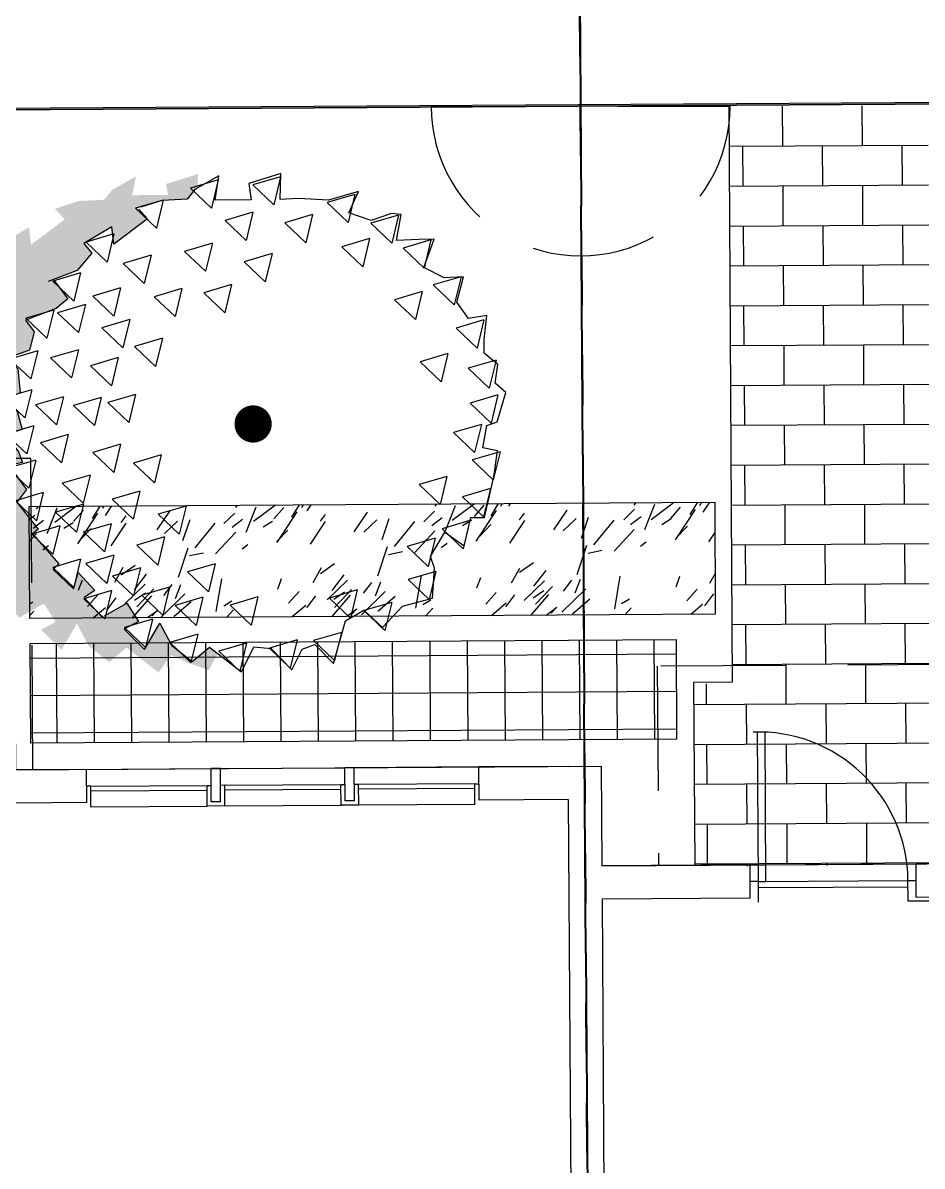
# Model space of a CAD drawing. Header units: feet. Extents: x 919634 to 928945, y 707022 to 708026.
# Drawn here: x 920750.69 to 920768.74, y 707237.32 to 707260.27 of the extents above; entities that cross this region are included whole.
import ezdxf

# ---------------------------------------------------------------- set-up
doc = ezdxf.new("R2010")
doc.units = ezdxf.units.FT
doc.header["$LTSCALE"] = 20
doc.header["$MEASUREMENT"] = 0
for name, pattern in [('HIDDEN2', [0.1875, 0.125, -0.0625]), ('Site Plan$0$HIDDEN2', [0.1875, 0.125, -0.0625]), ('Site Plan$0$PHANTOM2', [1.25, 0.625, -0.125, 0.125, -0.125, 0.125, -0.125])]:
    doc.linetypes.add(name, pattern=pattern)
for name, color, linetype in [('-u-site-utility clear zone', 252, 'HIDDEN2'), ('-u-site-xref', 7, 'Continuous'), ('LP-ANNO-LABL-SHRB', 2, 'Continuous'), ('Site Plan$0$-u-site-bldg_interior', 252, 'Continuous'), ('Site Plan$0$SP-BLDG-ROOF ABOVE', 4, 'Site Plan$0$HIDDEN2'), ('Site Plan$0$SP-LOT PAVERS', 254, 'Continuous'), ('x-Villa4-LP Block$0$L-002', 253, 'Continuous'), ('x-Villa4-LP Block$0$LK-TREE-013M', 253, 'Continuous'), ('x-Villa4-LP Block$0$LK-TREE-050M', 253, 'Continuous'), ('x-Villa4-LP Block$0$LK-TREE-TRNK', 253, 'Continuous'), ('x-Villa4-LP Block$0$LP-PATT-SHAR', 253, 'Continuous'), ('x-Villa4-LP Block$0$LP-SHAR-BRDR-CONT', 253, 'Continuous'), ('x-Villa4-LP Block$0$LP-TREE', 253, 'Continuous')]:
    doc.layers.add(name, color=color, linetype=linetype)
for name, color, linetype, lineweight in [('Site Plan$0$SP-LOT LINES', 252, 'Site Plan$0$PHANTOM2', 40), ('Site Plan$0$SP-SIDEWALK', 2, 'Continuous', 25), ('SP-BUILDING-FOOTPRINT', 1, 'Continuous', 25)]:
    doc.layers.add(name, color=color, linetype=linetype, lineweight=lineweight)
doc.layers.add('x-Villa4-LP Block$0$-u-site-no_plot', color=253, linetype='Continuous', plot=False)
doc.layers.add('x-Villa4-LP Block$0$LK-TREE-SHAD', color=253, linetype='Continuous', plot=False)
doc.layers.get('-u-site-xref').off()

# ---------------------------------------------------------------- blocks, each defined once
blk = doc.blocks.new('Site Plan$0$DR1H902')
for p, q in [((-0.5, 0), (-0.5, 1)), ((-0.5, 1.000000000000057), (-0.4500000000000455, 1.000000000000057)), ((-0.4500000000000455, 0), (-0.4500000000000455, 1)), ((-0.5, -5.684341886080801e-14), (-0.4500000000000455, -5.684341886080801e-14))]:
    blk.add_line(p, q)
blk.add_arc((-0.5, 0), 1, 0, 91.70698490235472)
blk = doc.blocks.new('Site Plan$0$A$C4e4189c5')
at = {"layer": 'Site Plan$0$-u-site-bldg_interior'}
for p, q in [((-38.00000000004002, 4), (-40.00000000004002, 4)), ((-2.00000000005457, 5.5), (-38.00000000005457, 5.5)), ((-2.000000000040018, 4), (-38.00000000004002, 4)), ((-2.000000000040018, 4), (-4.001776687800884e-11, 4))]:
    blk.add_line(p, q, dxfattribs=at)
at = {"layer": 'Site Plan$0$-u-site-bldg_interior', "xscale": 35.99999999999999, "yscale": 35.99999999999999, "zscale": 95.99999999999997, "rotation": 179.9999999999935}
blk.add_blockref('Site Plan$0$DR1H902', (-20.00000000004002, 4), dxfattribs=at)
blk = doc.blocks.new('Site Plan')
at = {"layer": 'Site Plan$0$SP-LOT PAVERS', "extrusion": (-1.166558753920481e-06, 0.0001861004996483795, 0.9999999826826216)}
h = blk.add_hatch(dxfattribs=at)
h.set_pattern_fill('AR-B816', color=256, scale=0.09999999999999996, angle=-179.6408498673952)
h.set_pattern_definition([(180.3591501326048, (920821.9320309443, 707258.9650019497), (0.005014649018726041, -0.7999842831551253), []), (270.3591501326048, (920821.9320309443, 707258.9650019497), (0.8049989321738504, -0.7949696341363992), [0.8, -0.8])])
h.paths.add_polyline_path([(920764.17689377, 707243.3526805028), (920768.9556824206, 707243.3826360262), (920780.2988527354, 707243.4537399452), (920780.2758688666, 707247.12030849), (920768.9326987761, 707247.049204572), (920768.8600907518, 707258.6323239729), (920764.8601693359, 707258.6072507281), (920764.9327774884, 707247.0241313279), (920764.1539101256, 707247.0192490489)])
at = {"layer": 'Site Plan$0$-u-site-bldg_interior', "extrusion": (-1.166558753920481e-06, 0.0001861004996483794, 0.9999999826826215)}
for p, q in [((920761.635885327, 707245.348852694, 0.03617594014498236), (920762.3025394114, 707245.3530315714, 0.03617594014497964)), ((920762.3025394114, 707245.3530315714, 0.03617594014497964), (920762.3150760774, 707243.3530638432, 0.03654814976968819)), ((920751.968754169, 707245.2882549174, 0.0361759401450219), (920749.8753379951, 707245.2751324499, 0.03617594014981851)), ((920751.968754169, 707245.2882549174, 0.0361759401450219), (920754.468705054, 707245.3039256954, 0.03617594014501167)), ((920751.972933043, 707244.6216013597, 0.03630000958225529), (920751.968754169, 707245.2882549174, 0.0361759401450219)), ((920754.6562013703, 707245.3051010036, 0.03617594014501091), (920754.468705054, 707245.3039256954, 0.03617594014501167)), ((920754.4728839279, 707244.6372721666, 0.03630000957685038), (920754.468705054, 707245.3039256954, 0.03617594014501167)), ((920754.6562013703, 707245.3051010036, 0.03617594014501091), (920757.1561522553, 707245.3207717815, 0.03617594014502235)), ((920754.6603802445, 707244.6384474459, 0.0363000095822443), (920754.6562013703, 707245.3051010036, 0.03617594014501091)), ((920757.3436485715, 707245.3219470899, 0.03617594014499992), (920757.1561522553, 707245.3207717815, 0.03617594014502235)), ((920757.160331129, 707244.6541182528, 0.03630000957683939), (920757.1561522553, 707245.3207717815, 0.03617594014502235)), ((920759.8435994564, 707245.3376178677, 0.03617594014501136), (920757.3436485715, 707245.3219470899, 0.03617594014499992)), ((920757.3478274454, 707244.655293561, 0.03630000957686029), (920757.3436485715, 707245.3219470899, 0.03617594014499992)), ((920761.635885327, 707245.348852694, 0.03617594014498236), (920759.8435994564, 707245.3376178677, 0.03617594014501136)), ((920759.8477783304, 707244.6709643101, 0.03630000958222308), (920759.8435994564, 707245.3376178677, 0.03617594014501136)), ((920752.0541976456, 707244.9518860345, 0.03623863823813379), (920751.9708659499, 707244.9513636751, 0.0362386382381558)), ((920752.0541976456, 707244.9518860345, 0.03623863823813379), (920754.3874851384, 707244.9665120934, 0.03623863823818925)), ((920752.0567870984, 707244.5387920241, 0.03631551826191724), (920752.0541976456, 707244.9518860345, 0.03623863823813379)), ((920754.3874851384, 707244.9665120934, 0.03623863823818925), (920754.4708168347, 707244.9670344531, 0.03623863823812391)), ((920754.3900745909, 707244.5534180836, 0.0363155182619077), (920754.3874851384, 707244.9665120934, 0.03623863823818925)), ((920754.741644847, 707244.9687321207, 0.0362386382381228), (920754.6583131508, 707244.9682097614, 0.03623863823812314)), ((920754.741644847, 707244.9687321207, 0.0362386382381228), (920757.0749323393, 707244.9833581799, 0.03623863823813493)), ((920754.7442342994, 707244.5556381105, 0.03631551826190625), (920754.741644847, 707244.9687321207, 0.0362386382381228)), ((920757.0749323393, 707244.9833581799, 0.03623863823813493), (920757.1582640356, 707244.9838805393, 0.03623863823811292)), ((920757.0775217921, 707244.5702641698, 0.03631551826189671), (920757.0749323393, 707244.9833581799, 0.03623863823813493)), ((920757.4290920482, 707244.985578207, 0.03623863823811181), (920757.345760352, 707244.9850558477, 0.03623863823811215)), ((920759.7623795407, 707245.0002042663, 0.03623863823810227), (920757.4290920482, 707244.985578207, 0.03623863823811181)), ((920757.4316815009, 707244.5724841964, 0.03631551826196026), (920757.4290920482, 707244.985578207, 0.03623863823811181)), ((920759.7629598526, 707244.9076274361, 0.03625586750971709), (920757.42967236, 707244.8930013768, 0.03625586750972663)), ((920759.7623795407, 707245.0002042663, 0.03623863823810227), (920759.8457112372, 707245.0007266256, 0.03623863823810193)), ((920759.7649689933, 707244.5871102561, 0.03631551826188572), (920759.7623795407, 707245.0002042663, 0.03623863823810227)), ((920752.0547779571, 707244.8593092043, 0.03625586750974861), (920754.38806545, 707244.8739352636, 0.03625586750973907)), ((920754.7422251587, 707244.8761552905, 0.03625586750973762), (920757.0755126511, 707244.8907813499, 0.03625586750972808)), ((920761.640064201, 707244.6821991091, 0.03630000958728545), (920759.8477783304, 707244.6709643101, 0.03630000958222308)), ((920761.640064201, 707244.6821991091, 0.03630000958728545), (920761.8808717054, 707206.2663057486, 0.04344950757602525)), ((920751.972933043, 707244.6216013597, 0.03630000958225529), (920750.546170884, 707244.6126578219, 0.03630000957723475)), ((920752.0567870984, 707244.5387920241, 0.03631551826191724), (920754.3900745909, 707244.5534180836, 0.0363155182619077)), ((920754.7442342994, 707244.5556381105, 0.03631551826190625), (920754.3900745909, 707244.5534180836, 0.0363155182619077)), ((920754.6603802443, 707244.6384474748, 0.03630000957687128), (920754.4728839279, 707244.6372721666, 0.03630000957685038)), ((920754.7442342994, 707244.5556381105, 0.03631551826190625), (920757.0775217921, 707244.5702641698, 0.03631551826189671)), ((920757.4316815009, 707244.5724841964, 0.03631551826196026), (920757.0775217921, 707244.5702641698, 0.03631551826189671)), ((920757.3478274454, 707244.655293561, 0.03630000957686029), (920757.160331129, 707244.6541182528, 0.03630000957683939)), ((920759.7649689933, 707244.5871102561, 0.03631551826188572), (920757.4316815009, 707244.5724841964, 0.03631551826196026)), ((920765.2890883732, 707243.3717062443, 0.03654814976961104), (920762.3128356711, 707243.3530497996, 0.03654814976964487)), ((920765.2890883732, 707243.3717062443, 0.03654814976961104), (920768.6223562199, 707243.3926006147, 0.03654814976961906)), ((920765.2932672474, 707242.7050526865, 0.03667221920684442), (920765.2890883732, 707243.3717062443, 0.03654814976961104)), ((920770.8319105398, 707243.4064510608, 0.03654814976961003), (920768.6223562199, 707243.3926006147, 0.03654814976961906)), ((920768.626535094, 707242.7259470571, 0.03667221920683079), (920768.6223562199, 707243.3926006147, 0.03654814976961906)), ((920765.4578412025, 707243.0394241839, 0.03661018448823788), (920768.4577822644, 707243.0582291173, 0.03661018448822561)), ((920768.4577822644, 707243.0582291173, 0.03661018448822561), (920768.624445657, 707243.0592738359, 0.03661018448822493)), ((920768.4603940608, 707242.6415706436, 0.03668772788651543), (920768.4577822644, 707243.0582291173, 0.03661018448822561)), ((920765.4578412025, 707243.0394241839, 0.03661018448823788), (920765.2911778103, 707243.0383794652, 0.03661018448826023)), ((920765.460452999, 707242.6227657102, 0.0366877278865277), (920765.4578412025, 707243.0394241839, 0.03661018448823788)), ((920765.4586247416, 707242.9144266418, 0.03663344750772049), (920768.4585658032, 707242.9332315753, 0.03663344750770822)), ((920765.2932672474, 707242.7050526865, 0.03667221920684442), (920762.3170149908, 707242.6863962448, 0.03667221920685659)), ((920762.3170149908, 707242.6863962448, 0.03667221920685659), (920762.5578225038, 707204.2705014291, 0.04382171746641358)), ((920770.9199434692, 707242.6569881676, 0.03668772788650537), (920768.4603940608, 707242.6415706436, 0.03668772788651543)), ((920768.626535094, 707242.7259470571, 0.03667221920683079), (920770.836089414, 707242.7397975032, 0.03667221920682175))]:
    blk.add_line(p, q, dxfattribs=at)
at = {"layer": 'Site Plan$0$SP-BLDG-ROOF ABOVE', "extrusion": (-1.166558753920481e-06, 0.0001861004996483794, 0.9999999826826215)}
for p, q in [((920781.0001393532, 707247.470225743, 0.03580374109424091), (920763.4254621111, 707247.3600600333, 0.03580374109426945)), ((920763.4254618364, 707247.3600600319, 0.03580374109422613), (920763.4505350875, 707243.3601813937, 0.03654814976964022))]:
    blk.add_line(p, q, dxfattribs=at)
at = {"layer": 'Site Plan$0$SP-BLDG-ROOF ABOVE', "extrusion": (-1.166558753920481e-06, 0.0001861004996483794, 0.9999999826826215), "elevation": 130.5807661883811}
blk.add_lwpolyline([(920750.8912032411, 707245.2694487786), (920750.8520265002, 707251.5193445008), (920742.841803351, 707251.4691333588)], dxfattribs=at)
at = {"layer": 'Site Plan$0$SP-LOT LINES', "ltscale": 0.4, "extrusion": (-1.166558753920481e-06, 0.0001861004996483794, 0.9999999826826215)}
for p, q in [((920761.7419870083, 707281.6002098349, 0.02942966812516486), (920762.3061350125, 707191.601978031, 0.04617904243319193)), ((920762.3061324647, 707191.60197795, 0.04617904244530288), (920761.7419870145, 707281.6002087946, 0.02942966831876665))]:
    blk.add_line(p, q, dxfattribs=at)
at = {"layer": 'Site Plan$0$SP-SIDEWALK'}
blk.add_line((920602.2352008489, 707257.5999351576), (920957.5727261403, 707259.8273450934), dxfattribs=at)
at = {"layer": 'Site Plan$0$SP-SIDEWALK', "extrusion": (-1.166558753920481e-06, 0.0001861004996483794, 0.9999999826826215)}
blk.add_line((920823.2216175135, 707258.9851393906, 0.03371006370971501), (920743.2198576869, 707258.483653614, 0.03371006371004219), dxfattribs=at)
at = {"layer": 'Site Plan$0$SP-SIDEWALK', "extrusion": (-1.166558753920481e-06, 0.0001861004996483794, 0.9999999826826215), "elevation": 130.5807661883811}
blk.add_lwpolyline([(920764.8601693364, 707258.6072507283), (920764.9327773605, 707247.0241313273), (920764.1539101258, 707247.0192490491), (920764.1768936662, 707243.3526971252)], dxfattribs=at)
at = {"layer": 'Site Plan$0$-u-site-bldg_interior', "extrusion": (-1.166558753920481e-06, 0.0001861004996483796, 0.9999999826826215), "xscale": 0.08333333333333325, "yscale": 0.08333333333333325, "zscale": 0.08333333333333325, "rotation": 180.3591501326048}
blk.add_blockref('Site Plan$0$A$C4e4189c5', (920765.2890877897, 707243.3596522188, 130.5807661883813), dxfattribs=at)
blk = doc.blocks.new('x-Villa4-LP Block$0$TREE-EVGR-001')
at = {"layer": 'x-Villa4-LP Block$0$LK-TREE-SHAD'}
blk.add_hatch(color=256, dxfattribs=at).paths.add_polyline_path([(0.1089706438699523, -0.4757895270687129), (0.1079324849648344, -0.5039278319806328), (0.1722425849569049, -0.4844509835266706), (0.1683450062939187, -0.4621619195394686), (0.2404502679496829, -0.4621619195394686), (0.2326551019482395, -0.5000324628521611), (0.2813748786129224, -0.4727648733296661), (0.29696520194031, -0.4532880220641289), (0.3476337679364576, -0.4513403360940913), (0.396264019304823, -0.4358758569983934), (0.3768656295975177, -0.4143343223446152), (0.4450733125903241, -0.3636945124281112), (0.4489708955910316, -0.3987528430191389), (0.5054858295816587, -0.3656421955865525), (0.4898955019165214, -0.3461653471325974), (0.5191273679153312, -0.3111070165415697), (0.5672549638759108, -0.2934702439136743), (0.5386152742434547, -0.2546241515265422), (0.5620007679100354, -0.2351473002610049), (0.624362074232863, -0.2117750798669817), (0.6068229572362327, -0.1884028594729728), (0.6165669125691693, -0.1513968457234967), (0.6613891018953666, -0.1358153635864312), (0.6399524018980287, -0.1143908291624314), (0.6360548188972928, -0.06569870240437581), (0.6652866848961025, -0.0540125922073571), (0.6419011912295218, -0.02869268865489971), (0.6321572402343065, 0.008313327906165568), (0.6652866848961025, 0.01805175213314669), (0.6399524018980287, 0.05311008272417439), (0.6321572402343065, 0.07453461714816001), (0.6594403125638735, 0.08037767224666226), (0.624362074232863, 0.1290697990047249), (0.6341060295657996, 0.1427035923601849), (0.6438499848987362, 0.1543897025571965), (0.600976584904032, 0.2089248844137614), (0.6126693295684618, 0.2186633086407426), (0.5600519742407926, 0.2790415455958168), (0.5717447189052223, 0.2907276557928284), (0.5308201125797325, 0.329681355512335), (0.5210761572468243, 0.2965707108913307), (0.4879467125850283, 0.3335767246408068), (0.5093834125823946, 0.3472105208078489), (0.4734964548200651, 0.3870622876876126), (0.4236366125929578, 0.3588966310048534), (0.4002511232641268, 0.3959026447543295), (0.4294829849251585, 0.4114841268913949), (0.3885583742619474, 0.4523855097693499), (0.3573777232693942, 0.3997980166943904), (0.3339922296028135, 0.4445947715123992), (0.2930676232773237, 0.4777054161333965), (0.2579893849463133, 0.448490140640871), (0.1936792849542428, 0.4991299505573892), (0.1683450062939187, 0.4644221308886216), (0.1332667679629083, 0.4805573219530999), (0.09234215729966877, 0.4952345814289103), (0.07460491585158024, 0.4613917906249796), (0.0909893849463117, 0.448490140640871), (0.1260676232773221, 0.4777054161333965), (0.1669922296028119, 0.4445947715123992), (0.1903777232693926, 0.3997980166943904), (0.2215583742619458, 0.4523855097693499), (0.2624829849251853, 0.4114841268913949), (0.2332511232641252, 0.3959026447543295), (0.2566366125929562, 0.3588966310048534), (0.3064964548200635, 0.3870622876876126), (0.342383412582393, 0.3472105208078489), (0.3209467125850267, 0.3335767246408068), (0.3540761572468227, 0.2965707108913307), (0.3638201125797593, 0.329681355512335), (0.4047447189052207, 0.2907276557928284), (0.3930519742408194, 0.2790415455958168), (0.4456693295684602, 0.2186633086407426), (0.4339765849040305, 0.2089248844137614), (0.4768499848987346, 0.1543897025571965), (0.4671060295657981, 0.1427035923601849), (0.4573620742328615, 0.1290697990047249), (0.4924403125638719, 0.08037767224666226), (0.4651572402343049, 0.07453461714816001), (0.4729524018980271, 0.05311008272417439), (0.498286684896101, 0.01805175213314669), (0.4651572402343049, 0.008313327906165568), (0.4749011912295202, -0.02869268865489971), (0.498286684896101, -0.0540125922073571), (0.4690548188972912, -0.06569870240437581), (0.4729524018980271, -0.1143908291624314), (0.494389101895365, -0.1358153635864312), (0.4495669125691677, -0.1513968457234967), (0.4398229572362311, -0.1884028594729728), (0.4573620742328615, -0.2117750798669817), (0.3950007679100338, -0.2351473002610049), (0.3716152742434531, -0.2546241515265422), (0.4002549638759092, -0.2934702439136743), (0.3521273679153296, -0.3111070165415697), (0.3228955019165198, -0.3461653471325974), (0.3384858295816571, -0.3656421955865525), (0.2819708955910301, -0.3987528430191389), (0.2780733125903225, -0.3636945124281112), (0.2098656295975161, -0.4143343223446152), (0.2292640193048214, -0.4358758569983934), (0.1806337679364844, -0.4513403360940913), (0.1299652019403084, -0.4532880220641289), (0.1143748786128924, -0.4727648733296661)])
at = {"layer": 'x-Villa4-LP Block$0$LK-TREE-013M'}
for p, q in [((-0.08579755074086393, 0.4354452148689205), (-0.07176636530692804, 0.4920659143797508)), ((-0.02974699386746238, 0.4516042015933337), (-0.07176636530692804, 0.4920659143797508)), ((0.01608767338453276, 0.4409001615718182), (0.03011885881846865, 0.4975208610826485)), ((0.07213823025793431, 0.4570591482962385), (0.03011885881846865, 0.4975208610826485)), ((-0.1749471218505789, 0.4208986820327283), (-0.160915936416643, 0.4775193815435586)), ((-0.1188965649771774, 0.4370576687571415), (-0.160915936416643, 0.4775193815435586)), ((0.1143341395054449, 0.4227169976003609), (0.1283653249393808, 0.4793376971111911)), ((0.1703846963788465, 0.4388759843247811), (0.1283653249393808, 0.4793376971111911)), ((-0.08579755074086393, 0.4354452148689205), (-0.02974699386746238, 0.4516042015933337)), ((0.01608767338453276, 0.4409001615718182), (0.07213823025793431, 0.4570591482962385)), ((0.1143341395054449, 0.4227169976003609), (0.1703846963788465, 0.4388759843247811)), ((0.205303089617388, 0.3918056246554613), (0.2193342750513523, 0.4484263241662916)), ((0.2613536464907895, 0.4079646113798816), (0.2193342750513523, 0.4484263241662916)), ((-0.2768323459759756, 0.3608942434154443), (-0.2628011605420113, 0.4175149429262746)), ((-0.2207817891025741, 0.3770532301398575), (-0.2628011605420113, 0.4175149429262746)), ((-0.1749471218505789, 0.4208986820327283), (-0.1188965649771774, 0.4370576687571415)), ((-0.207695943890883, 0.3354378171734425), (-0.1936647584569471, 0.3920585166842798)), ((-0.1516453870174814, 0.3515968038978627), (-0.1936647584569471, 0.3920585166842798)), ((-0.007564253644574137, 0.3481660261468846), (0.006466931789361752, 0.4047867256577149)), ((0.04848630322882741, 0.3643250128713049), (0.006466931789361752, 0.4047867256577149)), ((0.1034178654920197, 0.3481660261468846), (0.1174490509259556, 0.4047867256577149)), ((0.1594684223653928, 0.3643250128713049), (0.1174490509259556, 0.4047867256577149)), ((0.205303089617388, 0.3918056246554613), (0.2613536464907895, 0.4079646113798816)), ((-0.2768323459759756, 0.3608942434154443), (-0.2207817891025741, 0.3770532301398575)), ((0.1701956033239185, 0.3271660389251565), (0.1842267887578544, 0.3837867384359868)), ((0.22624616019732, 0.3433250256495768), (0.1842267887578544, 0.3837867384359868)), ((0.2871751447181623, 0.3336195016058099), (0.3012063301520982, 0.3902402011166473)), ((0.3432257015915638, 0.3497784883302302), (0.3012063301520982, 0.3902402011166473)), ((-0.3659819170856906, 0.2990714892305277), (-0.3519507316517547, 0.355692188741358)), ((-0.3099313602122891, 0.3152304759549409), (-0.3519507316517547, 0.355692188741358)), ((-0.207695943890883, 0.3354378171734425), (-0.1516453870174814, 0.3515968038978627)), ((-0.007564253644574137, 0.3481660261468846), (0.04848630322882741, 0.3643250128713049)), ((0.1034178654920197, 0.3481660261468846), (0.1594684223653928, 0.3643250128713049)), ((0.2871751447181623, 0.3336195016058099), (0.3432257015915638, 0.3497784883302302)), ((0.07794655946065632, 0.2808883252590633), (0.0919777448945922, 0.3375090247699006)), ((0.1339971163340579, 0.2970473119834764), (0.0919777448945922, 0.3375090247699006)), ((0.1701956033239185, 0.3271660389251565), (0.22624616019732, 0.3433250256495768)), ((0.2289550166464949, 0.2881615875296006), (0.2429862020804592, 0.3447822870404309)), ((0.2850055735198964, 0.3043205742540209), (0.2429862020804592, 0.3447822870404309)), ((0.3490340307942859, 0.2699784235581433), (0.3630652162282217, 0.3265991230689735)), ((0.4050845876676874, 0.2861374102825565), (0.3630652162282217, 0.3265991230689735)), ((-0.3659819170856906, 0.2990714892305277), (-0.3099313602122891, 0.3152304759549409)), ((0.2289550166464949, 0.2881615875296006), (0.2850055735198964, 0.3043205742540209)), ((0.2823669751465161, 0.262489606945266), (0.2963981605804804, 0.3191103064560963)), ((0.3384175320199176, 0.2786485936696792), (0.2963981605804804, 0.3191103064560963)), ((-0.3647756345556559, 0.2323072228889984), (-0.35074444912172, 0.2889279223998358)), ((-0.3087250776822543, 0.2484662096134116), (-0.35074444912172, 0.2889279223998358)), ((0.07794655946065632, 0.2808883252590633), (0.1339971163340579, 0.2970473119834764)), ((0.179831783586053, 0.2263388333446841), (0.1938629690199889, 0.2829595328555143)), ((0.2358823404594546, 0.2424978200691044), (0.1938629690199889, 0.2829595328555143)), ((0.2823669751465161, 0.262489606945266), (0.3384175320199176, 0.2786485936696792)), ((0.3490340307942859, 0.2699784235581433), (0.4050845876676874, 0.2861374102825565)), ((-0.4351183191707548, 0.1972457676722996), (-0.4210871337368189, 0.2538664671831299)), ((-0.3790677622973817, 0.2134047543967128), (-0.4210871337368189, 0.2538664671831299)), ((0.2871751447181623, 0.1990640832399322), (0.3012063301520982, 0.2556847827507625)), ((0.3432257015915638, 0.2152230699643525), (0.3012063301520982, 0.2556847827507625)), ((0.3908797478457871, 0.2027007226703148), (0.4049109332797229, 0.2593214221811593)), ((0.4469303047191886, 0.2188597093947351), (0.4049109332797229, 0.2593214221811593)), ((-0.3647756345556559, 0.2323072228889984), (-0.3087250776822543, 0.2484662096134116)), ((0.179831783586053, 0.2263388333446841), (0.2358823404594546, 0.2424978200691044)), ((-0.4351183191707548, 0.1972457676722996), (-0.3790677622973817, 0.2134047543967128)), ((0.1361666875323237, 0.1645160791597675), (0.1501978729662596, 0.2211367786705978)), ((0.1922172444057253, 0.1806750658841807), (0.1501978729662596, 0.2211367786705978)), ((0.2871751447181623, 0.1990640832399322), (0.3432257015915638, 0.2152230699643525)), ((0.3427669659111814, 0.1590072464141628), (0.3567981513451173, 0.2156279459250001)), ((0.3988175227845829, 0.175166233138583), (0.3567981513451173, 0.2156279459250001)), ((0.3908797478457871, 0.2027007226703148), (0.4469303047191886, 0.2188597093947351)), ((-0.4769470063782535, 0.133136656281394), (-0.4629158209443176, 0.1897573557922243)), ((-0.4208964495048519, 0.1492956430058143), (-0.4629158209443176, 0.1897573557922243)), ((0.2289550166464949, 0.1336046979197505), (0.2429862020804592, 0.1902253974305808)), ((0.2850055735198964, 0.1497636846441637), (0.2429862020804592, 0.1902253974305808)), ((0.4236285698860911, 0.1354230134873831), (0.437659755320027, 0.1920437129982133)), ((0.4796791267594926, 0.1515820002117962), (0.437659755320027, 0.1920437129982133)), ((-0.3896338441147975, 0.1081482716777487), (-0.3756026586808616, 0.1647689711885789)), ((-0.333583287241396, 0.1243072584021689), (-0.3756026586808616, 0.1647689711885789)), ((0.1361666875323237, 0.1645160791597675), (0.1922172444057253, 0.1806750658841807)), ((0.3427669659111814, 0.1590072464141628), (0.3988175227845829, 0.175166233138583)), ((-0.4769470063782535, 0.133136656281394), (-0.4208964495048519, 0.1492956430058143)), ((0.2289550166464949, 0.1336046979197505), (0.2850055735198964, 0.1497636846441637)), ((0.3290208617696635, 0.1008750011120867), (0.3430520472035994, 0.1574957006229312)), ((0.385071418643065, 0.117033987836507), (0.3430520472035994, 0.1574957006229312)), ((0.4236285698860911, 0.1354230134873831), (0.4796791267594926, 0.1515820002117962)), ((-0.4969772052469068, 0.05905372646627427), (-0.4829460198129709, 0.1156744259771045)), ((-0.4409266483735053, 0.07521271319068745), (-0.4829460198129709, 0.1156744259771045)), ((-0.3896338441147975, 0.1081482716777487), (-0.333583287241396, 0.1243072584021689)), ((0.1852899205927656, 0.06087204203390684), (0.1993211060267015, 0.1174927415447371)), ((0.2413404774661672, 0.07703102875832002), (0.1993211060267015, 0.1174927415447371)), ((0.3290208617696635, 0.1008750011120867), (0.385071418643065, 0.117033987836507)), ((0.4381836019040009, 0.06996362816719426), (0.4522147873379367, 0.1265843276780316)), ((0.4942341587774024, 0.08612261489160744), (0.4522147873379367, 0.1265843276780316)), ((0.2671619756935399, 0.03905224692717013), (0.2811931611274758, 0.0956729464380146)), ((0.3232125325669415, 0.05521123365159042), (0.2811931611274758, 0.0956729464380146)), ((-0.4969772052469068, 0.05905372646627427), (-0.4409266483735053, 0.07521271319068745)), ((0.1852899205927656, 0.06087204203390684), (0.2413404774661672, 0.07703102875832002)), ((0.3726859578233928, 0.0190507673880802), (0.3867171432573286, 0.07567146689891047)), ((0.4287365146967943, 0.03520975411250049), (0.3867171432573286, 0.07567146689891047)), ((0.4381836019040009, 0.06996362816719426), (0.4942341587774024, 0.08612261489160744)), ((-0.4596898562604395, 0.003783748969567569), (-0.4456586708265036, 0.06040444848039783)), ((-0.4036392993870379, 0.01994273569398075), (-0.4456586708265036, 0.06040444848039783)), ((0.2671619756935399, 0.03905224692717013), (0.3232125325669415, 0.05521123365159042)), ((0.4418223599084854, 0.0008676034166228419), (0.4558535453424213, 0.05748830292745311)), ((0.4978729167818869, 0.01702659014103602), (0.4558535453424213, 0.05748830292745311)), ((0.3726859578233928, 0.0190507673880802), (0.4287365146967943, 0.03520975411250049)), ((-0.4933384472424223, -0.05550020406539602), (-0.4793072618084864, 0.001120495445434244)), ((-0.4372878903690207, -0.03934121734097573), (-0.4793072618084864, 0.001120495445434244)), ((-0.4596898562604395, 0.003783748969567569), (-0.4036392993870379, 0.01994273569398075)), ((0.3053689347405566, -0.05550020406539602), (0.3194001201744925, 0.001120495445434244)), ((0.3614194916139581, -0.03934121734097573), (0.3194001201744925, 0.001120495445434244)), ((0.4418223599084854, 0.0008676034166228419), (0.4978729167818869, 0.01702659014103602)), ((0.236232532655464, -0.06095515076829372), (0.2502637180893998, -0.004334451257463456)), ((0.2922830895288655, -0.04479616404388054), (0.2502637180893998, -0.004334451257463456)), ((0.3817828528345899, -0.05731851963302859), (0.3958140382685258, -0.0006978201221983227)), ((0.4378334097079914, -0.0411595329086083), (0.3958140382685258, -0.0006978201221983227)), ((0.4454611179129699, -0.07186505246922081), (0.4594923033469058, -0.01524435295839055)), ((0.5015116747863715, -0.05570606574480053), (0.4594923033469058, -0.01524435295839055)), ((-0.4933384472424223, -0.05550020406539602), (-0.4372878903690207, -0.03934121734097573)), ((0.236232532655464, -0.06095515076829372), (0.2922830895288655, -0.04479616404388054)), ((0.3053689347405566, -0.05550020406539602), (0.3614194916139581, -0.03934121734097573)), ((0.3817828528345899, -0.05731851963302859), (0.4378334097079914, -0.0411595329086083)), ((-0.4898898862905128, -0.1255692016943044), (-0.4758587008565769, -0.06894850218347415)), ((-0.4338393294171112, -0.1094102149698841), (-0.4758587008565769, -0.06894850218347415)), ((0.4454611179129699, -0.07186505246922081), (0.5015116747863715, -0.05570606574480053)), ((-0.3932726021192536, -0.1391427616521668), (-0.3792414166853462, -0.0825220621413294)), ((-0.3372220452458805, -0.1229837749277465), (-0.3792414166853462, -0.0825220621413294)), ((0.2708007336979961, -0.1355061222217699), (0.2848319191319604, -0.07888542271093968)), ((0.3268512905713976, -0.1193471354973568), (0.2848319191319604, -0.07888542271093968)), ((-0.4898898862905128, -0.1255692016943044), (-0.4338393294171112, -0.1094102149698841)), ((0.3508534097965423, -0.1518709706255947), (0.3648845952304782, -0.09525027111476447)), ((0.4069039666699155, -0.1357119839011816), (0.3648845952304782, -0.09525027111476447)), ((0.4327254648972882, -0.1500526550579622), (0.4467566503312241, -0.0934319555471319)), ((0.4887760217706898, -0.133893668333549), (0.4467566503312241, -0.0934319555471319)), ((-0.3932726021192536, -0.1391427616521668), (-0.3372220452458805, -0.1229837749277465)), ((0.1816511625882811, -0.1736907657323314), (0.1956823480222454, -0.1170700662214941)), ((0.2377017194616826, -0.1575317790079112), (0.1956823480222454, -0.1170700662214941)), ((0.2708007336979961, -0.1355061222217699), (0.3268512905713976, -0.1193471354973568)), ((0.3508534097965423, -0.1518709706255947), (0.4069039666699155, -0.1357119839011816)), ((0.4327254648972882, -0.1500526550579622), (0.4887760217706898, -0.133893668333549)), ((-0.4660477622088308, -0.206420462539981), (-0.4520165767748949, -0.1497997630291508)), ((-0.4099972053354293, -0.1902614758155607), (-0.4520165767748949, -0.1497997630291508)), ((0.1816511625882811, -0.1736907657323314), (0.2377017194616826, -0.1575317790079112)), ((0.2471488066688892, -0.2118754092428787), (0.2611799921028251, -0.1552547097320485)), ((0.3031993635422907, -0.1957164225184655), (0.2611799921028251, -0.1552547097320485)), ((0.3999766428569842, -0.2318768970771004), (0.4140078282909201, -0.1752561975662701)), ((0.4560271997303857, -0.2157179103526801), (0.4140078282909201, -0.1752561975662701)), ((-0.4660477622088308, -0.206420462539981), (-0.4099972053354293, -0.1902614758155607)), ((0.2471488066688892, -0.2118754092428787), (0.3031993635422907, -0.1957164225184655)), ((0.3362983777786042, -0.2427867904829029), (0.3503295632125685, -0.1861660909720655)), ((0.3923489346520057, -0.2266278037584897), (0.3503295632125685, -0.1861660909720655)), ((-0.3423299900565837, -0.2646065855896325), (-0.3282988046226194, -0.2079858860788022)), ((-0.2862794331831822, -0.2484475988652122), (-0.3282988046226194, -0.2079858860788022)), ((0.04155897941589615, -0.2809714339934573), (0.05559016484980361, -0.224350734482627)), ((0.09760953628926927, -0.264812447269037), (0.05559016484980361, -0.224350734482627)), ((0.1416248245390364, -0.273698171722927), (0.1556560099729722, -0.2170774722120825)), ((0.1976753814124379, -0.2575391849985067), (0.1556560099729722, -0.2170774722120825)), ((0.2653425966912835, -0.2755164872905596), (0.2793737821252193, -0.2188957877797222)), ((0.321393153564685, -0.2593575005661393), (0.2793737821252193, -0.2188957877797222)), ((0.3362983777786042, -0.2427867904829029), (0.3923489346520057, -0.2266278037584897)), ((0.3999766428569842, -0.2318768970771004), (0.4560271997303857, -0.2157179103526801)), ((-0.4205632871528451, -0.2936996512620169), (-0.4065321017189092, -0.2370789517511867)), ((-0.364512730279472, -0.2775406645375966), (-0.4065321017189092, -0.2370789517511867)), ((-0.3423299900565837, -0.2646065855896325), (-0.2862794331831822, -0.2484475988652122)), ((0.3453952727898013, -0.3064278685305766), (0.3594264582237372, -0.2498071690197463)), ((0.4014458296632029, -0.2902688818061563), (0.3594264582237372, -0.2498071690197463)), ((0.04155897941589615, -0.2809714339934573), (0.09760953628926927, -0.264812447269037)), ((0.1416248245390364, -0.273698171722927), (0.1976753814124379, -0.2575391849985067)), ((0.2653425966912835, -0.2755164872905596), (0.321393153564685, -0.2593575005661393)), ((-0.4205632871528451, -0.2936996512620169), (-0.364512730279472, -0.2775406645375966)), ((-0.04031307568487819, -0.3427941881783738), (-0.0262818902509423, -0.2861734886675436)), ((0.01573748118852336, -0.3266352014539535), (-0.0262818902509423, -0.2861734886675436)), ((0.2034837106151599, -0.3409758726107412), (0.2175148960490958, -0.284355173099911)), ((0.2595342674885615, -0.324816885886321), (0.2175148960490958, -0.284355173099911)), ((0.3453952727898013, -0.3064278685305766), (0.4014458296632029, -0.2902688818061563)), ((-0.360523780078978, -0.3682506227154931), (-0.3464925946450137, -0.3116299232046629)), ((-0.3044732232055765, -0.3520916359910728), (-0.3464925946450137, -0.3116299232046629)), ((-0.2368060079267025, -0.3718872538507583), (-0.2227748224927666, -0.315266554339928)), ((-0.1807554510533009, -0.3557282671263451), (-0.2227748224927666, -0.315266554339928)), ((0.0797659384629128, -0.364613991580228), (0.09379712389684869, -0.3079932920693906)), ((0.1358164953362859, -0.3484550048558077), (0.09379712389684869, -0.3079932920693906)), ((-0.04031307568487819, -0.3427941881783738), (0.01573748118852336, -0.3266352014539535)), ((0.2034837106151599, -0.3409758726107412), (0.2595342674885615, -0.324816885886321)), ((0.2780782497069652, -0.3846154711193179), (0.292109435140901, -0.3279947716084877)), ((0.3341288065803667, -0.3684564843948976), (0.292109435140901, -0.3279947716084877)), ((-0.360523780078978, -0.3682506227154931), (-0.3044732232055765, -0.3520916359910728)), ((-0.2957471033798527, -0.4187691509456783), (-0.2817159179459168, -0.3621484514348481)), ((-0.2396965465064511, -0.4026101642212581), (-0.2817159179459168, -0.3621484514348481)), ((-0.2368060079267025, -0.3718872538507583), (-0.1807554510533009, -0.3557282671263451)), ((-0.1221851307856525, -0.4209817990622398), (-0.1081539453516882, -0.3643610995514024)), ((-0.06613457391225097, -0.4048228123378266), (-0.1081539453516882, -0.3643610995514024)), ((0.0797659384629128, -0.364613991580228), (0.1358164953362859, -0.3484550048558077)), ((-0.002106116637861533, -0.4264367457651446), (0.01192506879607436, -0.3698160462543072)), ((0.05394444023554001, -0.4102777590407243), (0.01192506879607436, -0.3698160462543072)), ((0.2780782497069652, -0.3846154711193179), (0.3341288065803667, -0.3684564843948976)), ((-0.2957471033798527, -0.4187691509456783), (-0.2396965465064511, -0.4026101642212581)), ((-0.207695943890883, -0.4609847581404267), (-0.1936647584569471, -0.4043640586295965)), ((-0.1516453870174814, -0.4448257714160135), (-0.1936647584569471, -0.4043640586295965)), ((-0.1221851307856525, -0.4209817990622398), (-0.06613457391225097, -0.4048228123378266)), ((-0.002106116637861533, -0.4264367457651446), (0.05394444023554001, -0.4102777590407243)), ((0.1780124045838249, -0.4518931720071393), (0.1920435900177608, -0.3952724724963019)), ((0.2340629614571981, -0.4357341852827261), (0.1920435900177608, -0.3952724724963019)), ((0.06703028544723111, -0.4918961310853263), (0.081061470881167, -0.435275431574496)), ((0.1230808423206327, -0.475737144360906), (0.081061470881167, -0.435275431574496)), ((0.1780124045838249, -0.4518931720071393), (0.2340629614571981, -0.4357341852827261)), ((-0.207695943890883, -0.4609847581404267), (-0.1516453870174814, -0.4448257714160135)), ((-0.05850686570727248, -0.4973510860833557), (-0.04447568027333659, -0.4407303865725112)), ((-0.002456308833870935, -0.4811920993589354), (-0.04447568027333659, -0.4407303865725112)), ((-0.05850686570727248, -0.4973510860833557), (-0.002456308833870935, -0.4811920993589354)), ((0.06703028544723111, -0.4918961310853263), (0.1230808423206327, -0.475737144360906))]:
    blk.add_line(p, q, dxfattribs=at)
at = {"layer": 'x-Villa4-LP Block$0$LK-TREE-050M'}
for points in [[(0.3014588019191535, 0.384216534557325), (0.2566366125929562, 0.3588966310048534), (0.2332511232641252, 0.3959026447543295), (0.2624829849251853, 0.4114841268913949), (0.2215583742619458, 0.4523855097693499), (0.1903777232693926, 0.3997980166943904), (0.1669922296028119, 0.4445947715123992), (0.1260676232773221, 0.4777054161333965), (0.0909893849463117, 0.448490140640871), (0.02667928495424121, 0.4991299505573892), (0.001345006293917095, 0.448490140640871), (-0.03373323203709333, 0.4523855097693499), (-0.0746578427003044, 0.4952345814289103), (-0.0960945426976707, 0.4543331957393804), (-0.1214288213580232, 0.4445947715123992), (-0.1584558490205268, 0.4835484712318987), (-0.1837901320186006, 0.3978503307243599), (-0.2208171596811042, 0.3764257963003672), (-0.2578441873435793, 0.4114841268913949), (-0.2987687936690691, 0.3686350552318345), (-0.359181310660432, 0.3530535759063511), (-0.3630788936611395, 0.2926753389512768), (-0.3552837319974458, 0.2693031185572607), (-0.3845155936585058, 0.220610994610773), (-0.4234914106525025, 0.247878584133268), (-0.4371329489861466, 0.1913957191182476), (-0.4644160213157136, 0.1913957191182476), (-0.4839039319815868, 0.1095929477391877), (-0.4916990936452805, 0.05700545185264616), (-0.4624672319842205, 0.05116239675413681), (-0.4702623936479426, 0.006365641936127986), (-0.4916990936452805, -0.001425099132404739), (-0.5092382106419393, -0.05985564730586646), (-0.487801510644573, -0.07933249857140368), (-0.4936478829767736, -0.116338515132469), (-0.4663648106472067, -0.1397107355264779), (-0.4663648106472067, -0.1669783250489729), (-0.4722111829794073, -0.2156704489954677), (-0.4351841596546535, -0.2098273938969584), (-0.4117986659880728, -0.2429380413295377), (-0.4254402043217169, -0.2935778512460558), (-0.3864643873277203, -0.2916301652760183), (-0.3455397766645092, -0.313054699700011), (-0.3669764766618755, -0.3695375675266064), (-0.3357958213315726, -0.3695375675266064), (-0.2909736320053753, -0.367589881556583), (-0.3007175873383119, -0.4201773774431246), (-0.2812296766724387, -0.422125060601573), (-0.2403050660092276, -0.4084912672461201), (-0.1954828766830303, -0.4240727465715963), (-0.2149707873488751, -0.4669218182311567), (-0.1545582660197908, -0.4493926529356429), (-0.0941457490284563, -0.4532880220641289), (-0.05711872136595275, -0.4513403360940913), (-0.05906751503516716, -0.5039278319806328), (0.005242584956903329, -0.4844509835266706), (0.001345006293917095, -0.4513403360940913), (0.07345026794968135, -0.4513403360940913), (0.06565510194823787, -0.5000324628521611), (0.1143748786128924, -0.4727648733296661), (0.1299652019403084, -0.4532880220641289), (0.1806337679364844, -0.4513403360940913), (0.2235071679311886, -0.4377065427386384)], [(0.39889834657302, -0.2916301652760183), (0.3716152742434531, -0.2546241515265422), (0.3950007679100338, -0.2351473002610049), (0.4573620742328615, -0.2117750798669817), (0.4398229572362311, -0.1884028594729728), (0.4495669125691677, -0.1513968457234967), (0.494389101895365, -0.1358153635864312), (0.4729524018980271, -0.1143908291624314), (0.4690548188972912, -0.06569870240437581), (0.498286684896101, -0.0540125922073571), (0.4749011912295202, -0.02869268865489971), (0.4651572402343049, 0.008313327906165568), (0.498286684896101, 0.01805175213314669), (0.4729524018980271, 0.05311008272417439), (0.4651572402343049, 0.07453461714816001), (0.4924403125638719, 0.08037767224666226), (0.4573620742328615, 0.1290697990047249), (0.4671060295657981, 0.1427035923601849), (0.4768499848987346, 0.1543897025571965), (0.4339765849040305, 0.2089248844137614), (0.4456693295684602, 0.2186633086407426), (0.3930519742408194, 0.2790415455958168), (0.4047447189052207, 0.2907276557928284), (0.3638201125797593, 0.329681355512335), (0.3540761572468227, 0.2965707108913307), (0.3209467125850267, 0.3335767246408068), (0.342383412582393, 0.3472105208078489), (0.3073051742513826, 0.3861642205273483)], [(0.2274047465941749, -0.4338111707985775), (0.2098656295975161, -0.4143343223446152), (0.2780733125903225, -0.3636945124281112), (0.2819708955910301, -0.3987528430191389), (0.3384858295816571, -0.3656421955865525), (0.3228955019165198, -0.3461653471325974), (0.3521273679153296, -0.3111070165415697), (0.410591095575171, -0.2896824793059949)]]:
    blk.add_lwpolyline(points, dxfattribs=at)
at = {"layer": 'x-Villa4-LP Block$0$LK-TREE-TRNK', "const_width": 0.03749999999999999}
blk.add_lwpolyline([(-0.007023873626593513, -0.01738469727311553, 1), (0.007023873626508248, 0.01738469727314396, 1)], format="xyb", close=True, dxfattribs=at)
blk = doc.blocks.new('x-Villa4-LP Block', base_point=(60.56777063943446, -25.04647346166894, 1.271022374911026e-06))
at = {"layer": 'x-Villa4-LP Block$0$LP-PATT-SHAR'}
h = blk.add_hatch(dxfattribs=at)
h.set_pattern_fill('ANSI37', color=256, scale=6, angle=45)
h.set_pattern_definition([(90, (120.5667005482387, -14.29664778095492), (-0.7500000000000001, 0), []), (180, (120.5667005482387, -14.29664778095492), (-5.551115123125783e-17, -0.75), [])])
h.paths.add_polyline_path([(120.0129320611986, -14.29591078982173), (120.0151278909743, -12.29591078982173), (132.9826637291117, -12.29649641062133), (132.9826637291117, -14.29649641062133)])
h = blk.add_hatch(dxfattribs=at)
h.set_pattern_fill('LAFX-C235-MULCH', color=256, scale=4, pattern_type=2)
h.set_pattern_definition([(4.236394799059999, (922429.3627179133, 708263.2932951975), (-55.99999999996307, -3.999999999998226), [0.196788, -108.099101158]), (11.8886580396, (922431.7903979134, 708265.3212151974), (-19.99999999998795, -3.999999999987124), [0.28226, -77.3836900904]), (18.7586503478, (922428.1997219134, 708264.8414951975), (-12.00135249324568, -3.995940231420409), [0.40684, -210.8370881116]), (26.5650511771, (922428.3741699134, 708263.6639751975), (3.999999999998839, 4.000000000001912), [0.195036, -8.74923497568]), (29.291362171, (922428.2941979134, 708264.2891351975), (-99.99999999996487, -56.0000000000163), [0.34172, -187.7008469828]), (30.5792268725, (922431.9430379134, 708266.1063351975), (-67.99999999995879, -39.99999999999294), [0.18574, -102.0297179592]), (30.96375653209999, (922431.0562779134, 708264.0564951975), (-7.999999999990193, -3.99999999999663), [0.59336, -22.7304477954]), (31.6075022462, (922431.7976779133, 708264.9068951975), (-20.00000000002493, -11.9999999999917), [0.2219, -60.8354494424]), (33.69006752600001, (922430.3657579134, 708262.3265551975), (-7.999999999996394, -3.999999999999507), [0.262072, -14.16013209604]), (34.6951535312, (922430.7873579134, 708265.9099751975), (-11.99999999999839, -7.999999999988333), [0.3447799999999998, -62.90077335639997]), (35.188743132, (922429.7987979134, 708261.9267791975), (-107.9704025626283, -76.04204212472915), [0.69372, -214.6014234584]), (35.7538872544, (922431.5214779134, 708263.6712551975), (-28.00000000002642, -19.99999999999163), [0.44784, -122.7755438572]), (36.41637851990001, (922429.0428779133, 708263.4531751975), (-76.01414970793455, -55.98079174272707), [0.55096, -208.255153236]), (36.8698976458, (922428.5122723134, 708265.5029351976), (-12.00000000000615, -7.99999999999078), [0.145372, -19.85462805224]), (37.18470645320001, (922428.5849579134, 708264.9723351975), (-15.99999999999958, -11.99999999998536), [0.26458, -145.3376168468]), (38.9909940425, (922430.0168779134, 708264.2091351975), (-20.0000000000038, -15.99999999999983), [0.196388, -107.877662002]), (39.61068824, (922429.6752379134, 708265.3430151975), (-91.99999999997935, -75.99999999991097), [0.82084, -149.7514050452]), (40.50284838530001, (922431.4415179134, 708265.0232151975), (-135.9659065597899, -116.0399597267622), [0.45884, -215.1704678476]), (41.34777721970001, (922428.5922379134, 708264.4563351976), (-31.99999999991816, -27.9999999999343), [0.24204, -132.9645501448]), (42.58049078329999, (922431.8776379133, 708262.3628951975), (-47.99999999992922, -43.99999999986755), [0.365244, -200.632269924]), (42.84703721090001, (922429.0137979134, 708264.6815751975), (-107.9619766122515, -100.0410496043131), [0.68404, -222.9227381596]), (43.36342295840001, (922429.9369179134, 708265.0377351975), (-68.00000000007914, -64.00000000011224), [0.359924, -98.67542319200001]), (43.95837332399999, (922430.2203979134, 708264.7978951975), (-107.9999999998423, -103.9999999998839), [0.5654399999999999, -155.023745074]), (44.0289780689, (922429.4717179134, 708265.5465351975), (-116.0000000001742, -112.0000000000871), [0.303284, -166.5978840112]), (44.1185960034, (922428.3160379134, 708262.2393351975), (-123.9413914751457, -120.0605325627017), [0.6684, -177.5451185268]), (45.9093804492, (922430.9181979134, 708264.3980951975), (120.0000000000683, 124.0000000000745), [0.32384, -177.8895149972]), (46.19348942400001, (922431.4560379133, 708264.5507351975), (88.04075343188468, 91.961001164119), [0.49352, -132.4726452916]), (46.49433359130001, (922432.2047179134, 708265.6700951975), (71.96612476155346, 76.03207801210893), [0.5912799999999996, -109.7536501415999]), (47.29061004259999, (922431.9430379134, 708264.2018551975), (44.00000000004975, 47.99999999998922), [0.51436, -70.252845592]), (47.29061004259999, (922428.4250379134, 708265.4083351975), (44.00000000004975, 47.99999999998922), [0.1286, -70.6386294368]), (47.8155566842, (922429.3627179133, 708264.5144151975), (76.00000000003259, 84.00000000000307), [0.3139, -172.4286839816]), (48.6913859865, (922430.7073979134, 708262.2538671975), (27.99999999997342, 32.00000000002454), [0.63864, -175.0884164632]), (48.945186229, (922428.9774779134, 708265.5392551975), (80.00000000014165, 92.00000000004077), [0.298808, -164.139629128]), (49.2891533288, (922428.9047579134, 708262.4355751975), (23.98960873812287, 28.00890345213219), [0.41232, -189.6192475584]), (50.52754015170001, (922428.5122723134, 708263.9837751975), (35.99999999987128, 43.99999999991179), [0.6402800000000001, -87.4505651716]), (50.59933933650001, (922430.8672779134, 708263.5767351975), (35.999999999971, 43.99999999993225), [0.26338, -144.6779873448]), (51.6666598909, (922432.1756379134, 708263.0752151975), (59.99999999990578, 75.99999999987719), [0.398448, -218.8730720772]), (52.1250163489, (922430.2131179133, 708263.9547351975), (12.00000000000035, 15.99999999999941), [0.165748, -45.4412674816]), (52.5238204386, (922429.3045579133, 708265.3284951975), (52.00000000003287, 67.99999999994802), [0.274768, -150.9336970072]), (52.74471054640001, (922429.5734779134, 708262.9152951975), (12.00571148050183, 15.99571479635884), [0.64836, -124.9541741904]), (52.853313302, (922431.4269979134, 708262.8934951975), (11.99999999998811, 15.99999999999677), [0.300924, -165.3010089128]), (52.853313302, (922428.3160219134, 708262.8426151975), (11.99999999998811, 15.99999999999677), [0.6018399999999999, -165.0000854696]), (53.42696902149999, (922430.6201579134, 708265.6846551975), (80.00000000000671, 108.0000000000848), [0.280572, -154.1215008996]), (55.0079798014, (922431.9648379134, 708263.6348951975), (8.000000000000005, 11.99999999998184), [0.2661719999999997, -48.56004884799997]), (55.58163552090001, (922430.6492379134, 708264.0056151975), (51.97263882129674, 76.01871357711228), [0.4758, -169.2769596504]), (55.88552705470001, (922430.7945979134, 708264.8196951975), (7.999999999982264, 11.99999999999247), [0.54432, -149.2288414084]), (56.30993247399999, (922430.1186379134, 708262.7481351976), (3.999999999999508, 7.999999999996393), [0.7338, -13.68840068556]), (56.30993247399999, (922429.2027979133, 708263.0534151975), (3.999999999999508, 7.999999999996393), [0.28828, -14.13392479544]), (56.59217541029999, (922431.7177179134, 708265.7646151975), (108.0552685508548, 163.9635902827126), [0.40924, -210.3797519764]), (57.14427804959999, (922428.1488419134, 708263.3150951975), (36.02656141108064, 55.98291590184687), [0.41532, -147.1516050132]), (57.99461679189999, (922429.4717179134, 708262.3047471975), (11.99999999999397, 19.99999999998042), [0.4114399999999997, -37.32449366455997]), (60.708637829, (922430.5401979134, 708261.9558551975), (56.00000000001632, 99.99999999996487), [0.3417, -187.7008469828]), (62.81888891450001, (922429.8787579134, 708263.9401751976), (4.000000000003781, 7.99999999999943), [0.302324, -166.0707500204]), (65.1794586645, (922431.3033979133, 708265.6264951975), (23.98016984858512, 52.00914779172928), [0.64068, -237.3845405396]), (66.2505055071, (922429.6897979134, 708262.6536551975), (27.99999999999469, 63.99999999988719), [0.397056, -108.8549478608]), (68.1985905136, (922429.7479179134, 708264.2672551975), (4.000000000010463, 11.999999999997), [0.5479999999999999, -20.99266290064]), (68.4590240815, (922430.1985979134, 708265.2848551975), (51.99999999990812, 132.0000000000264), [0.296948, -163.116638836]), (69.1022345012, (922428.8902379134, 708263.0534151975), (31.96079913338266, 84.01492319077363), [0.42792, -145.1742755116]), (69.22774531800002, (922432.0956779134, 708262.8644151975), (11.99999999996873, 31.99999999999514), [0.225444, -123.83905563]), (70.3461759419, (922430.6492379134, 708262.9661751975), (4.000000000006307, 11.99999999998665), [0.64832, -58.8159421784]), (70.9743939624, (922431.2815979134, 708262.4719351975), (4.000000000009033, 12.00000000000449), [0.44592, -122.2569542368]), (71.5650511771, (922429.1664379134, 708263.9256551975), (-1.536326621476292e-12, 4.000000000002049), [0.6205999999999995, -12.02850691587999]), (72.9794743885, (922431.1943979134, 708263.0461351975), (43.99999999994675, 144.0000000000047), [0.3724759999999998, -204.6055718795998]), (74.8459319497, (922429.1737179133, 708265.7646151975), (39.99999999994552, 147.9999999999274), [0.361464, -198.555606126]), (78.690067526, (922428.7884779134, 708261.8540951975), (-6.269429420058259e-13, 4.000000000000169), [0.593, -19.80307453568]), (79.91940201250002, (922431.8485579134, 708262.9807351975), (11.99999999994069, 67.99999999995808), [0.6644399999999999, -182.1578872004]), (93.06648550109995, (922430.2349179133, 708263.5476951975), (3.963425912546002, -76.00191612744558), [0.4076399999999998, -147.8084333903999])])
h.paths.add_polyline_path([(132.9826637291117, -14.79649641062133), (132.9826637291117, -17.04706182416578), (119.2188057513802, -17.04647620336618), (119.2221302376609, -14.79591078982173)])
at = {"layer": 'x-Villa4-LP Block$0$-u-site-no_plot'}
blk.add_line((140.5711020655865, -25.04647346166894, 1.271022374911026e-06), (60.56777063943446, -25.04647346166894, 1.271022374911026e-06), dxfattribs=at)
at = {"layer": 'x-Villa4-LP Block$0$L-002', "elevation": 6.355101050230145e-07}
blk.add_lwpolyline([(132.9826637291117, -14.79649641062133), (132.9826637291117, -17.04706182416578), (119.2188057513802, -17.04647620336618), (119.2221302376609, -14.79591078982173)], close=True, dxfattribs=at)
at = {"layer": 'x-Villa4-LP Block$0$LP-SHAR-BRDR-CONT', "elevation": 1.271022374911026e-06}
blk.add_lwpolyline([(120.0129320611986, -14.29591078982173), (120.0151278909743, -12.29591078982173), (132.9826637291117, -12.29649641062133), (132.9826637291117, -14.29649641062133)], close=True, dxfattribs=at)
at = {"layer": 'x-Villa4-LP Block$0$LP-TREE', "xscale": 9.969515389928135, "yscale": 9.969515389928135, "zscale": 9.553646090099173}
blk.add_blockref('x-Villa4-LP Block$0$TREE-EVGR-001', (128.4757507489383, -18.67515399114299), dxfattribs=at)
blk = doc.blocks.new('A$C2b7dc3a7')
at = {"layer": '-u-site-utility clear zone'}
blk.add_lwpolyline([(-3, 5.684341886080801e-14), (2.999990343749232, 0.007611662847921252)], dxfattribs=at)
blk.add_arc((0, 5.684341886080801e-14), 3, 179.8546277919402, 0.1453722080597722, dxfattribs=at)

msp = doc.modelspace()

# ---------------------------------------------------------------- block references
at = {"layer": '-u-site-xref'}
msp.add_blockref('Site Plan', (0, 0), dxfattribs=at)

# ---------------------------------------------------------------- next in the draw order: linework, layer by layer
at = {"layer": 'SP-BUILDING-FOOTPRINT', "elevation": 0.03519889340685722}
msp.add_lwpolyline([(920743.6033305449, 707250.4859194318), (920750.5090833793, 707250.529207779), (920750.541992075, 707245.2793113355), (920762.3025394117, 707245.3530315519), (920762.3150760779, 707243.3530638436), (920782.9813349687, 707243.4826089299), (920782.9745442821, 707244.56592356), (920794.390986656, 707244.6374867795), (920794.4244161645, 707239.3042583077), (920804.3408895088, 707239.3664163105), (920804.3017125041, 707245.6163013305), (920816.0622591712, 707245.6900215273), (920816.0293505415, 707250.9399178824), (920822.9351037206, 707250.9832061423), (920822.9675218798, 707245.7333251035), (920823.3013068566, 707245.7354174046), (920823.5505050627, 707205.9861932364), (920783.8846171541, 707205.7375502259), (920783.8971537992, 707203.7375858733), (920761.8975877698, 707203.5996830387), (920761.885051723, 707205.5996437155), (920743.5520777286, 707205.4847299446), (920743.302944351, 707245.233952231), (920743.6367293387, 707245.23604281)], close=True, dxfattribs=at)

# ---------------------------------------------------------------- next in the draw order: block references
at = {"layer": '-u-site-xref', "rotation": 180.3654530478494}
msp.add_blockref('x-Villa4-LP Block', (920823.1782470556, 707259.026481223, 0.03370397592835223), dxfattribs=at)
at = {"layer": 'LP-ANNO-LABL-SHRB'}
msp.add_blockref('A$C2b7dc3a7', (920761.8861629906, 707258.596856261, 0.03371006370997411), dxfattribs=at)

doc.saveas('drawing.dxf')
